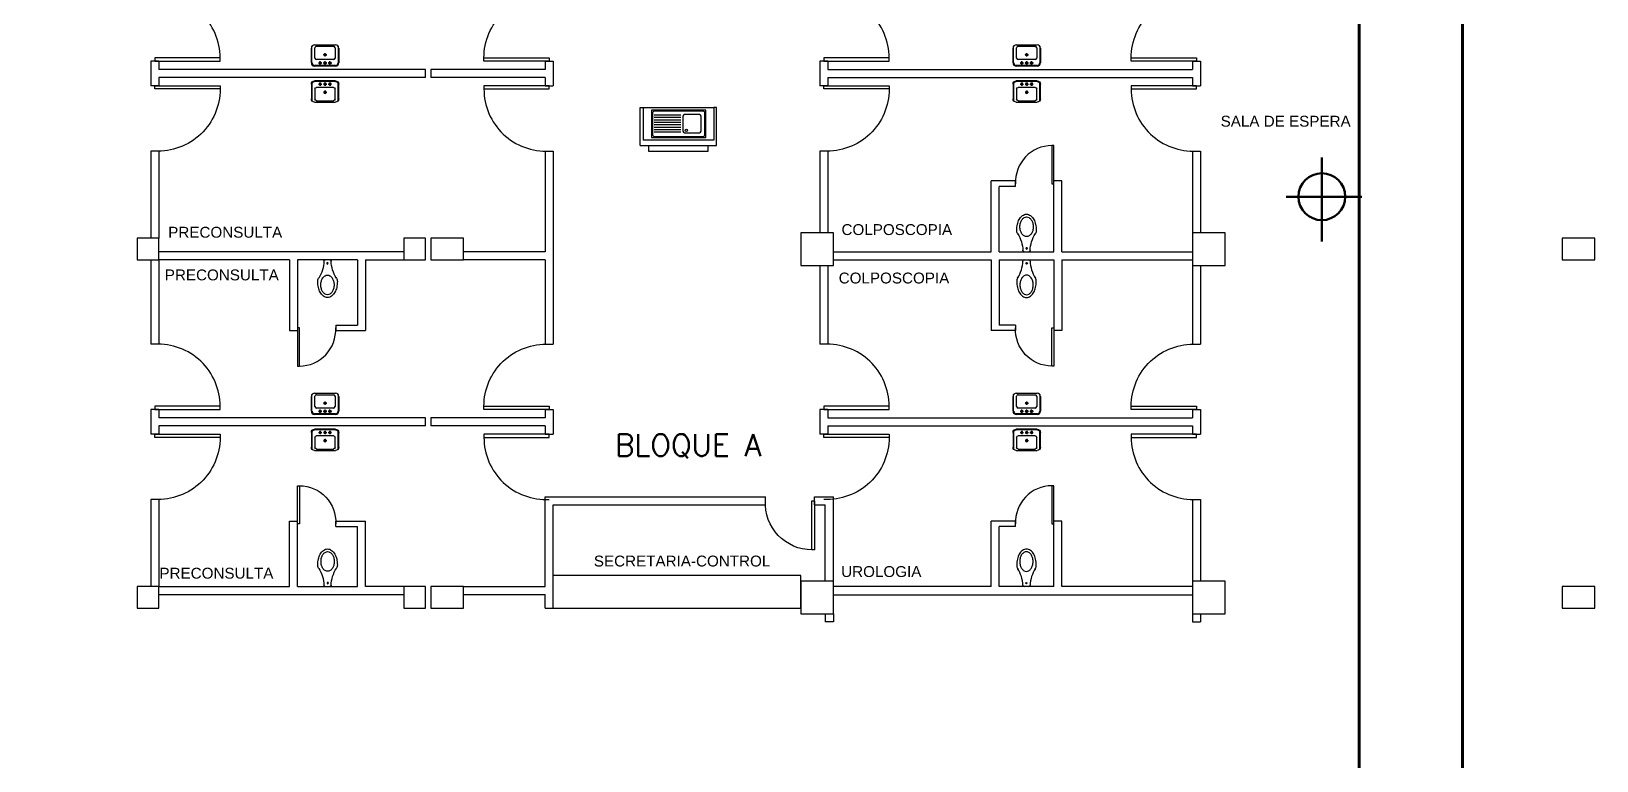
# Model space of a CAD drawing. Header units: metres. Extents: x 51 to 18146, y -212 to 18074.
# Drawn here: x 104.94 to 133.72, y 126.05 to 139.45 of the extents above; entities that cross this region are included whole.
import ezdxf

# ---------------------------------------------------------------- set-up
doc = ezdxf.new("R2010")
doc.units = ezdxf.units.M
doc.layers.get('0').update_dxf_attribs({"color": 250})
for name, color, linetype in [('COL', 2, 'Continuous'), ('I-INCENDIOS', 1, 'Continuous'), ('MU', 1, 'Continuous'), ('NO', 250, 'Continuous'), ('PA', 7, 'Continuous'), ('PU', 1, 'Continuous'), ('SA', 1, 'Continuous'), ('TA', 3, 'Continuous')]:
    doc.layers.add(name, color=color, linetype=linetype)
doc.layers.add('ZONAS', color=20, linetype='Continuous', lineweight=50)
doc.layers.get('0').freeze()
doc.styles.add('ROMANS', font='romans', dxfattribs={"height": 0.13})
doc.styles.get("Standard").update_dxf_attribs({"font": 'arial.ttf'})

# ---------------------------------------------------------------- blocks, each defined once
blk = doc.blocks.new('LUZ ESTROBOSCOPICA')
at = {"layer": 'ZONAS'}
for p, q in [((128.663, 137.128), (128.663, 135.585)), ((129.398, 136.408), (128.007, 136.408))]:
    blk.add_line(p, q, dxfattribs=at)
blk.add_circle((128.663, 136.408), 0.431, dxfattribs=at)
blk = doc.blocks.new('AS-01')
at = {"color": 0}
for p, q in [((-0.246, -0.098), (-0.246, 0.172)), ((-0.233, -0.135), (-0.233, 0.172)), ((-0.186, 0.232), (0.199, 0.232)), ((-0.186, 0.219), (0.199, 0.219)), ((-0.178, -0.103), (-0.178, 0.082)), ((-0.148, 0.112), (0.162, 0.112)), ((-0.053, 0.172), (-0.113, 0.172)), ((-0.083, 0.202), (-0.083, 0.142)), ((0.037, 0.172), (-0.023, 0.172)), ((0.037, 0.022), (-0.023, 0.022)), ((0.007, 0.202), (0.007, 0.142)), ((0.007, 0.052), (0.007, -0.008)), ((0.127, 0.172), (0.067, 0.172)), ((0.097, 0.202), (0.097, 0.142)), ((0.192, 0.082), (0.192, -0.103)), ((0.247, 0.172), (0.247, -0.135)), ((0.259, 0.172), (0.259, -0.098)), ((0.199, -0.158), (-0.186, -0.158)), ((0.162, -0.133), (-0.148, -0.133))]:
    blk.add_line(p, q, dxfattribs=at)
for centre in [(-0.083, 0.172), (0.007, 0.172), (0.007, 0.022), (0.097, 0.172)]:
    blk.add_circle(centre, 0.02, dxfattribs=at)
for centre, radius, start, end in [((-0.186, 0.172), 0.06, 90, 180), ((-0.186, 0.172), 0.0475, 90, 180), ((-0.148, 0.082), 0.03, 90, 180), ((0.162, 0.082), 0.03, 0, 90), ((0.199, 0.172), 0.06, 0, 90), ((0.199, 0.172), 0.0475, 0, 90), ((-0.186, -0.098), 0.06, 180, 270), ((-0.148, -0.103), 0.03, 180, 270), ((0.162, -0.103), 0.03, 270, 0), ((0.199, -0.098), 0.06, 270, 0)]:
    blk.add_arc(centre, radius, start, end, dxfattribs=at)
blk = doc.blocks.new('AS-14')
at = {"color": 0}
blk.add_line((-0.046, 0.483), (0.036, 0.483), dxfattribs=at)
for points in [[(-0.162, 0.158, 0.022879), (-0.17, 0.146, 0.128162), (-0.185, 0.088, 0.055069), (-0.173, -0.023, 0.068879), (-0.14, -0.11, 0.105724), (-0.079, -0.182, 0.165058), (-0.005, -0.207, 0.165058), (0.069, -0.182, 0.105724), (0.13, -0.11, 0.068879), (0.163, -0.023, 0.055069), (0.175, 0.088, 0.128162)], [(0.175, 0.088, 0.128162), (0.16, 0.146, 0.022879), (0.152, 0.158, 0.085166)]]:
    blk.add_lwpolyline(points, format="xyb", dxfattribs=at)
blk.add_lwpolyline([(-0.125, 0.023, 0.068446), (-0.116, -0.049, 0.080596), (-0.09, -0.105, 0.107056), (-0.047, -0.145, 0.138156), (-0.003, -0.158, 0.138156), (0.041, -0.145, 0.107056), (0.083, -0.105, 0.080596), (0.109, -0.049, 0.068446), (0.119, 0.023, 0.068446), (0.109, 0.095, 0.080596), (0.083, 0.151, 0.107056), (0.041, 0.191, 0.138156), (-0.003, 0.203, 0.138156), (-0.047, 0.191, 0.107056), (-0.09, 0.151, 0.080596), (-0.116, 0.095, 0.068446)], format="xyb", close=True, dxfattribs=at)
blk.add_circle((-0.002, 0.42), 0.0125, dxfattribs=at)
for centre, radius, start, end in [((-0.7, 0.487), 0.63, 327.6068, 357.4769), ((-0.046, 0.458), 0.025, 90, 177.4769), ((0.036, 0.458), 0.025, 2.5231, 90), ((0.69, 0.487), 0.63, 182.5231, 212.3932)]:
    blk.add_arc(centre, radius, start, end, dxfattribs=at)
blk = doc.blocks.new('P-IZ')
at = {"color": 0}
blk.add_lwpolyline([(0.05, 1), (0.05, 0), (0, 0), (0, 1), (0.05, 1, -0.429311), (1, 0, -3.280951)], format="xyb", dxfattribs=at)
blk = doc.blocks.new('P-DE')
at = {"color": 0}
blk.add_lwpolyline([(-0.05, 1), (-0.05, 0), (0, 0), (0, 1), (-0.05, 1, 0.429311), (-1, 0, 3.280951)], format="xyb", dxfattribs=at)
blk = doc.blocks.new('-COL40-')
at = {"color": 0}
blk.add_lwpolyline([(-0.2, 0.2), (-0.2, -0.2), (0.2, -0.2), (0.2, 0.2)], close=True, dxfattribs=at)
blk = doc.blocks.new('AS-07')
at = {"color": 0}
for p, q in [((0.446, 0.149), (-0.048, 0.149)), ((0.446, 0.104), (-0.048, 0.104)), ((0.446, 0.059), (-0.048, 0.059)), ((0.446, 0.014), (-0.048, 0.014)), ((0.446, -0.031), (-0.048, -0.031)), ((0.446, -0.076), (-0.048, -0.076)), ((0.446, -0.121), (-0.048, -0.121)), ((0.446, -0.166), (-0.048, -0.166))]:
    blk.add_line(p, q, dxfattribs=at)
blk.add_lwpolyline([(-0.507, 0.25), (-0.507, -0.25), (0.493, -0.25), (0.493, 0.25)], close=True, dxfattribs=at)
for points in [[(-0.487, 0.2), (-0.487, -0.2, 0.414214), (-0.457, -0.23), (0.443, -0.23, 0.414214), (0.473, -0.2), (0.473, 0.2, 0.414214), (0.443, 0.23), (-0.457, 0.23, 0.414214)], [(-0.421, 0.117), (-0.421, -0.123, 0.414214), (-0.371, -0.173), (-0.131, -0.173, 0.414214), (-0.081, -0.123), (-0.081, 0.117, 0.414214), (-0.131, 0.167), (-0.371, 0.167, 0.414214)]]:
    blk.add_lwpolyline(points, format="xyb", close=True, dxfattribs=at)
blk.add_circle((-0.147, 0.118), 0.02, dxfattribs=at)
blk = doc.blocks.new('-COL60-')
at = {"color": 0}
blk.add_lwpolyline([(-0.3, 0.3), (-0.3, -0.3), (0.3, -0.3), (0.3, 0.3)], close=True, dxfattribs=at)

msp = doc.modelspace()

# ---------------------------------------------------------------- linework, layer by layer
at = {"layer": 'COL', "color": 15}
for points in [[(112.284, 135.647), (112.284, 135.247), (112.884, 135.247), (112.884, 135.647)], [(133.084, 135.647), (133.084, 135.247), (133.684, 135.247), (133.684, 135.647)], [(112.284, 129.247), (112.284, 128.847), (112.884, 128.847), (112.884, 129.247)], [(133.084, 129.247), (133.084, 128.847), (133.684, 128.847), (133.684, 129.247)]]:
    msp.add_lwpolyline(points, close=True, dxfattribs=at)
at = {"layer": 'MU', "color": 0}
for p, q in [((116.184, 138.047), (117.484, 138.047)), ((119.084, 129.447), (114.534, 129.447)), ((119.084, 128.847), (119.084, 129.447)), ((114.534, 128.847), (119.084, 128.847))]:
    msp.add_line(p, q, dxfattribs=at)
at = {"layer": 'PA', "color": 0}
for p, q in [((107.134, 138.897), (107.134, 138.447)), ((107.284, 138.897), (107.134, 138.897)), ((107.284, 138.897), (107.284, 138.747)), ((112.184, 138.747), (107.284, 138.747)), ((112.184, 138.597), (112.184, 138.747)), ((112.284, 138.747), (112.284, 138.597)), ((114.384, 138.747), (112.284, 138.747)), ((114.384, 138.897), (114.534, 138.897)), ((114.384, 138.897), (114.384, 138.747)), ((114.534, 138.897), (114.534, 138.447)), ((114.534, 138.747), (114.534, 138.597)), ((119.434, 138.897), (119.434, 138.447)), ((119.584, 138.897), (119.434, 138.897)), ((119.434, 138.747), (119.434, 138.597)), ((119.584, 138.897), (119.584, 138.747)), ((119.584, 138.747), (126.284, 138.747)), ((126.284, 138.897), (126.434, 138.897)), ((126.284, 138.897), (126.284, 138.747)), ((126.434, 138.897), (126.434, 138.447)), ((107.284, 138.447), (107.134, 138.447)), ((112.184, 138.597), (107.284, 138.597)), ((107.284, 138.597), (107.284, 138.447)), ((114.384, 138.597), (112.284, 138.597)), ((114.384, 138.597), (114.384, 138.447)), ((114.384, 138.447), (114.534, 138.447)), ((119.584, 138.447), (119.434, 138.447)), ((119.584, 138.597), (126.284, 138.597)), ((119.584, 138.597), (119.584, 138.447)), ((126.284, 138.597), (126.284, 138.447)), ((126.284, 138.447), (126.434, 138.447)), ((107.134, 137.247), (107.134, 135.647)), ((107.284, 137.247), (107.134, 137.247)), ((107.284, 137.247), (107.284, 135.647)), ((114.384, 137.247), (114.384, 135.397)), ((114.384, 137.247), (114.534, 137.247)), ((114.534, 137.247), (114.534, 135.397)), ((119.584, 137.247), (119.434, 137.247)), ((119.434, 137.247), (119.434, 135.747)), ((119.584, 137.247), (119.584, 135.747)), ((126.284, 137.247), (126.434, 137.247)), ((126.284, 137.247), (126.284, 135.747)), ((126.434, 137.247), (126.434, 135.747)), ((122.584, 135.397), (122.584, 136.697)), ((123.034, 136.697), (122.584, 136.697)), ((122.734, 135.397), (122.734, 136.597)), ((123.034, 136.597), (122.734, 136.597)), ((123.034, 136.597), (123.034, 136.697)), ((123.734, 135.397), (123.734, 136.697)), ((123.884, 136.697), (123.734, 136.697)), ((123.884, 135.397), (123.884, 136.697)), ((111.784, 135.397), (107.284, 135.397)), ((114.384, 135.397), (112.884, 135.397)), ((114.534, 135.397), (114.534, 135.247)), ((119.684, 135.397), (122.584, 135.397)), ((122.734, 135.397), (123.734, 135.397)), ((123.884, 135.397), (126.284, 135.397)), ((107.134, 135.247), (107.134, 133.697)), ((109.684, 135.247), (107.284, 135.247)), ((107.284, 135.247), (107.284, 133.697)), ((109.684, 135.247), (109.684, 133.947)), ((109.834, 135.247), (109.834, 133.947)), ((110.934, 135.247), (109.834, 135.247)), ((110.934, 135.247), (110.934, 134.047)), ((111.084, 135.247), (111.784, 135.247)), ((111.084, 135.247), (111.084, 133.947)), ((114.384, 135.247), (112.884, 135.247)), ((114.384, 135.247), (114.384, 133.697)), ((114.534, 135.247), (114.534, 133.697)), ((119.434, 135.147), (119.434, 133.697)), ((119.584, 135.147), (119.584, 133.697)), ((119.684, 135.247), (122.584, 135.247)), ((122.584, 135.247), (122.584, 133.947)), ((122.734, 135.247), (123.734, 135.247)), ((122.734, 135.247), (122.734, 134.047)), ((123.734, 135.247), (123.734, 133.947)), ((123.884, 135.247), (126.284, 135.247)), ((123.884, 135.247), (123.884, 133.947)), ((126.284, 135.147), (126.284, 133.697)), ((126.434, 135.147), (126.434, 133.697)), ((109.684, 133.947), (109.834, 133.947)), ((110.534, 134.047), (110.934, 134.047)), ((110.534, 134.047), (110.534, 133.947)), ((110.534, 133.947), (111.084, 133.947)), ((123.034, 133.947), (122.584, 133.947)), ((123.034, 134.047), (122.734, 134.047)), ((123.034, 134.047), (123.034, 133.947)), ((123.884, 133.947), (123.734, 133.947)), ((107.284, 133.697), (107.134, 133.697)), ((114.384, 133.697), (114.534, 133.697)), ((119.584, 133.697), (119.434, 133.697)), ((126.284, 133.697), (126.434, 133.697)), ((107.134, 132.497), (107.134, 132.047)), ((107.284, 132.497), (107.134, 132.497)), ((107.134, 132.497), (107.134, 132.047)), ((107.284, 132.497), (107.284, 132.347)), ((107.284, 132.497), (107.284, 132.347)), ((114.384, 132.497), (114.384, 132.347)), ((114.384, 132.497), (114.534, 132.497)), ((114.384, 132.497), (114.384, 132.347)), ((114.534, 132.497), (114.534, 132.047)), ((114.534, 132.497), (114.534, 132.047)), ((119.434, 132.497), (119.434, 132.047)), ((119.584, 132.497), (119.434, 132.497)), ((119.434, 132.497), (119.434, 132.047)), ((119.584, 132.497), (119.584, 132.347)), ((119.584, 132.497), (119.584, 132.347)), ((126.284, 132.497), (126.284, 132.347)), ((126.284, 132.497), (126.434, 132.497)), ((126.284, 132.497), (126.284, 132.347)), ((126.434, 132.497), (126.434, 132.047)), ((126.434, 132.497), (126.434, 132.047)), ((112.184, 132.347), (107.284, 132.347)), ((112.184, 132.197), (107.284, 132.197)), ((107.284, 132.197), (107.284, 132.047)), ((107.284, 132.197), (107.284, 132.047)), ((112.184, 132.197), (112.184, 132.347)), ((112.284, 132.347), (112.284, 132.197)), ((114.384, 132.347), (112.284, 132.347)), ((114.384, 132.197), (112.284, 132.197)), ((114.384, 132.197), (114.384, 132.047)), ((114.384, 132.197), (114.384, 132.047)), ((114.534, 132.347), (114.534, 132.197)), ((119.584, 132.347), (126.284, 132.347)), ((119.584, 132.197), (126.284, 132.197)), ((119.584, 132.197), (119.584, 132.047)), ((119.584, 132.197), (119.584, 132.047)), ((126.284, 132.197), (126.284, 132.047)), ((126.284, 132.197), (126.284, 132.047)), ((107.284, 132.047), (107.134, 132.047)), ((114.384, 132.047), (114.534, 132.047)), ((119.584, 132.047), (119.434, 132.047)), ((126.284, 132.047), (126.434, 132.047)), ((107.134, 130.847), (107.134, 129.247)), ((107.284, 130.847), (107.134, 130.847)), ((107.284, 130.847), (107.284, 129.247)), ((114.384, 129.247), (114.384, 130.895)), ((114.384, 130.895), (118.434, 130.895)), ((114.534, 130.745), (118.434, 130.745)), ((114.534, 128.847), (114.534, 130.745)), ((118.434, 130.745), (118.434, 130.895)), ((119.334, 130.895), (119.684, 130.895)), ((119.334, 130.745), (119.334, 130.895)), ((119.334, 130.745), (119.534, 130.745)), ((119.534, 129.347), (119.534, 130.745)), ((119.684, 129.347), (119.684, 130.895)), ((126.284, 130.847), (126.434, 130.847)), ((126.284, 130.847), (126.284, 129.347)), ((126.434, 130.847), (126.434, 129.347)), ((109.684, 130.447), (109.834, 130.447)), ((109.684, 129.247), (109.684, 130.447)), ((109.834, 129.247), (109.834, 130.447)), ((110.534, 130.447), (111.084, 130.447)), ((110.534, 130.347), (110.534, 130.447)), ((111.084, 129.247), (111.084, 130.447)), ((122.584, 129.245), (122.584, 130.447)), ((123.034, 130.447), (122.584, 130.447)), ((123.034, 130.347), (123.034, 130.447)), ((123.734, 129.245), (123.734, 130.447)), ((123.884, 130.447), (123.734, 130.447)), ((123.884, 129.245), (123.884, 130.447)), ((110.534, 130.347), (110.934, 130.347)), ((110.934, 129.247), (110.934, 130.347)), ((122.734, 129.245), (122.734, 130.347)), ((123.034, 130.347), (122.734, 130.347)), ((107.284, 129.247), (109.684, 129.247)), ((109.834, 129.247), (110.934, 129.247)), ((111.784, 129.247), (111.084, 129.247)), ((112.884, 129.247), (114.384, 129.247)), ((122.584, 129.245), (119.684, 129.245)), ((123.734, 129.245), (122.734, 129.245)), ((126.284, 129.245), (123.884, 129.245)), ((107.284, 129.097), (111.784, 129.097)), ((112.884, 129.097), (114.384, 129.097)), ((114.384, 128.847), (114.384, 129.097)), ((119.684, 129.095), (126.284, 129.095)), ((114.384, 128.847), (114.534, 128.847)), ((119.534, 128.747), (119.534, 128.597)), ((119.684, 128.747), (119.684, 128.597)), ((126.284, 128.747), (126.284, 128.597)), ((126.434, 128.747), (126.434, 128.597)), ((119.684, 128.597), (119.534, 128.597)), ((126.284, 128.597), (126.434, 128.597))]:
    msp.add_line(p, q, dxfattribs=at)
at = {"layer": 'TA', "color": 0}
for p, q in [((116.134, 138.047), (116.184, 138.047)), ((116.134, 137.347), (116.134, 138.047)), ((116.184, 138.047), (116.184, 137.447)), ((117.484, 138.047), (117.484, 137.447)), ((117.534, 138.047), (117.484, 138.047)), ((117.534, 137.347), (117.534, 138.047)), ((116.134, 137.347), (117.534, 137.347)), ((117.484, 137.447), (116.184, 137.447))]:
    msp.add_line(p, q, dxfattribs=at)
at = {"layer": 'TA', "color": 15}
msp.add_lwpolyline([(116.284, 137.347), (116.284, 137.247), (117.384, 137.247), (117.384, 137.347)], dxfattribs=at)
at = {"layer": 'ZONAS', "color": 8, "lineweight": 140}
for points in [[(164.377, 112.847), (129.348, 112.847), (129.348, 173.584), (164.377, 173.584)], [(131.252, 125.188), (51.493, 125.188), (51.493, 167.472), (131.252, 167.472)]]:
    msp.add_lwpolyline(points, close=True, dxfattribs=at)

# ---------------------------------------------------------------- block references
at = {"layer": 'COL', "color": 0}
for p in [(107.084, 135.447), (111.984, 135.447), (107.084, 129.047), (111.984, 129.047)]:
    msp.add_blockref('-COL40-', p, dxfattribs=at)
at = {"layer": 'COL', "color": 15}
for p in [(119.384, 135.447), (126.584, 135.447), (119.384, 129.047), (126.584, 129.047)]:
    msp.add_blockref('-COL60-', p, dxfattribs=at)
at = {"layer": 'I-INCENDIOS'}
msp.add_blockref('LUZ ESTROBOSCOPICA', (0, 0), dxfattribs=at)
at = {"layer": 'PU', "color": 0}
for name, p, xscale, yscale, zscale, rotation in [('P-DE', (107.209, 138.897), 1.199999999999999, 1.199999999999999, 1.199999999999999, 270), ('P-DE', (114.459, 138.897), -1.199999999999999, 1.199999999999999, 1.199999999999999, 90), ('P-DE', (119.509, 138.897), 1.199999999999999, 1.199999999999999, 1.199999999999999, 270), ('P-DE', (126.359, 138.897), -1.199999999999999, 1.199999999999999, 1.199999999999999, 90), ('P-DE', (107.209, 138.447), -1.199999999999999, 1.199999999999999, 1.199999999999999, 270), ('P-DE', (114.459, 138.447), 1.199999999999999, 1.199999999999999, 1.199999999999999, 90), ('P-DE', (119.509, 138.447), -1.199999999999999, 1.199999999999999, 1.199999999999999, 270), ('P-DE', (126.359, 138.447), 1.199999999999999, 1.199999999999999, 1.199999999999999, 90), ('P-DE', (109.834, 133.997), 0.7000000000000001, 0.7000000000000001, 0.7000000000000001, 180), ('P-IZ', (123.734, 133.997), 0.7000000000000001, 0.7000000000000001, 0.7000000000000001, 180), ('P-DE', (107.209, 132.497), 1.199999999999999, 1.199999999999999, 1.199999999999999, 270), ('P-DE', (114.459, 132.497), -1.199999999999999, 1.199999999999999, 1.199999999999999, 90), ('P-DE', (119.509, 132.497), 1.199999999999999, 1.199999999999999, 1.199999999999999, 270), ('P-DE', (126.359, 132.497), -1.199999999999999, 1.199999999999999, 1.199999999999999, 90), ('P-DE', (107.209, 132.047), -1.199999999999999, 1.199999999999999, 1.199999999999999, 270), ('P-DE', (114.459, 132.047), 1.199999999999999, 1.199999999999999, 1.199999999999999, 90), ('P-DE', (119.509, 132.047), -1.199999999999999, 1.199999999999999, 1.199999999999999, 270), ('P-DE', (126.359, 132.047), 1.199999999999999, 1.199999999999999, 1.199999999999999, 90), ('P-IZ', (119.334, 130.82), 0.9, 0.9, 0.9, 180)]:
    msp.add_blockref(name, p, dxfattribs=dict(at, xscale=xscale, yscale=yscale, zscale=zscale, rotation=rotation))
at = {"layer": 'PU', "color": 0, "xscale": 0.7000000000000001, "yscale": 0.7000000000000001, "zscale": 0.7000000000000001}
for name, p in [('P-DE', (123.734, 136.647)), ('P-IZ', (109.834, 130.397)), ('P-DE', (123.734, 130.397))]:
    msp.add_blockref(name, p, dxfattribs=at)
at = {"layer": 'SA', "color": 0, "rotation": 180}
for name, p in [('AS-01', (110.345, 139.038)), ('AS-01', (123.245, 139.038)), ('AS-01', (110.345, 132.638)), ('AS-01', (123.245, 132.638)), ('AS-14', (123.229, 129.728))]:
    msp.add_blockref(name, p, dxfattribs=at)
at = {"layer": 'SA', "color": 0, "xscale": -1}
for name, p in [('AS-01', (110.345, 138.305)), ('AS-01', (123.245, 138.305)), ('AS-14', (110.379, 134.764)), ('AS-01', (110.345, 131.905)), ('AS-01', (123.245, 131.905))]:
    msp.add_blockref(name, p, dxfattribs=at)
at = {"layer": 'SA', "color": 15, "rotation": 180}
msp.add_blockref('AS-07', (116.834, 137.747), dxfattribs=at)
at = {"layer": 'SA', "color": 0, "xscale": -1, "rotation": 180}
for p in [(123.239, 135.879), (110.389, 129.729)]:
    msp.add_blockref('AS-14', p, dxfattribs=at)
at = {"layer": 'SA', "color": 0}
msp.add_blockref('AS-14', (123.239, 134.764), dxfattribs=at)

# ---------------------------------------------------------------- texts
at = {"layer": 'NO', "color": 0}
for s, p in [('SALA DE ESPERA', (126.803, 137.695)), ('PRECONSULTA', (107.455, 135.655)), ('COLPOSCOPIA', (119.833, 135.704)), ('PRECONSULTA', (107.392, 134.871)), ('COLPOSCOPIA', (119.781, 134.814)), ('SECRETARIA-CONTROL', (115.28, 129.614)), ('PRECONSULTA', (107.293, 129.391)), ('UROLOGIA', (119.827, 129.421))]:
    msp.add_text(s, height=0.2, dxfattribs=at).set_placement(p)
at = {"layer": 'NO', "color": 0, "style": 'ROMANS'}
msp.add_text('BLOQUE A', height=0.4, dxfattribs=at).set_placement((115.669, 131.644))

doc.saveas('drawing.dxf')
